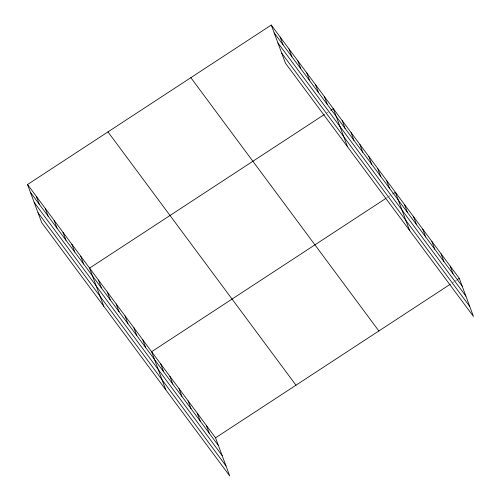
<?xml version="1.0" encoding="UTF-8"?>
<svg xmlns="http://www.w3.org/2000/svg" width="501" height="501" viewBox="0 0 501 501"><rect width="100%" height="100%" fill="white"/><g stroke="black" fill="none" stroke-linecap="round" stroke-linejoin="round"><path stroke-width="0.38" stroke-dasharray="2.5 1.88" d="M326.295 113.232L328.205 111.98M386.421 198.07L387.699 197.237M388.338 196.818L390.254 195.565M452.265 282.94L454.182 281.687M454.82 281.268L456.73 280.015"/><path stroke-width="0.75" d="M27.53 184.525L215.549 437.818L229.734 475.95L41.715 222.651L27.53 184.525L271.266 25.05L459.285 278.349L473.47 316.475L285.451 63.182L271.266 25.05M324.379 114.485L89.579 268.11L103.757 306.243M330.76 110.308L333.315 108.636L347.494 146.768M385.783 198.49L151.621 351.696L165.806 389.828M392.809 193.9L395.358 192.227L409.542 230.354M215.549 437.818L450.349 284.192M457.369 279.602L459.285 278.349M274.185 32.897L462.204 286.19M277.905 42.892L465.924 296.185M281.731 53.187L469.75 306.48M190.837 77.674L378.856 330.973M107.966 131.895L295.985 385.194M30.448 192.365L218.467 445.665M34.168 202.36L222.187 455.659M37.995 212.662L226.014 465.955M450.155 266.044L453.073 273.89M441.024 253.744L443.942 261.585M431.887 241.438L434.805 249.285M422.756 229.132L425.675 236.979M413.626 216.833L416.544 224.68M404.495 204.527L407.413 212.374M386.496 180.285L389.415 188.132M377.635 168.342L380.553 176.189M368.767 156.4L371.686 164.247M359.906 144.463L362.824 152.304M351.044 132.521L353.963 140.368M342.177 120.578L345.095 128.425M324.454 96.699L327.366 104.54M315.586 84.757L318.504 92.604M306.725 72.814L309.643 80.661M297.863 60.871L300.775 68.718M288.996 48.935L291.914 56.776M280.134 36.993L283.052 44.833M206.418 425.518L209.337 433.359M197.288 413.212L200.206 421.059M188.151 400.913L191.069 408.753M179.02 388.607L181.938 396.454M169.889 376.307L172.807 384.148M160.758 364.002L163.677 371.848M142.76 339.759L145.678 347.6M133.899 327.817L136.817 335.664M125.031 315.874L127.949 323.721M116.169 303.932L119.088 311.779M107.308 291.995L110.226 299.836M98.44 280.053L101.359 287.9M80.717 256.168L83.629 264.014M71.85 244.231L74.768 252.072M62.988 232.289L65.907 240.129M54.127 220.346L57.039 228.193M45.259 208.403L48.177 216.25M36.398 196.461L39.316 204.308"/></g></svg>
